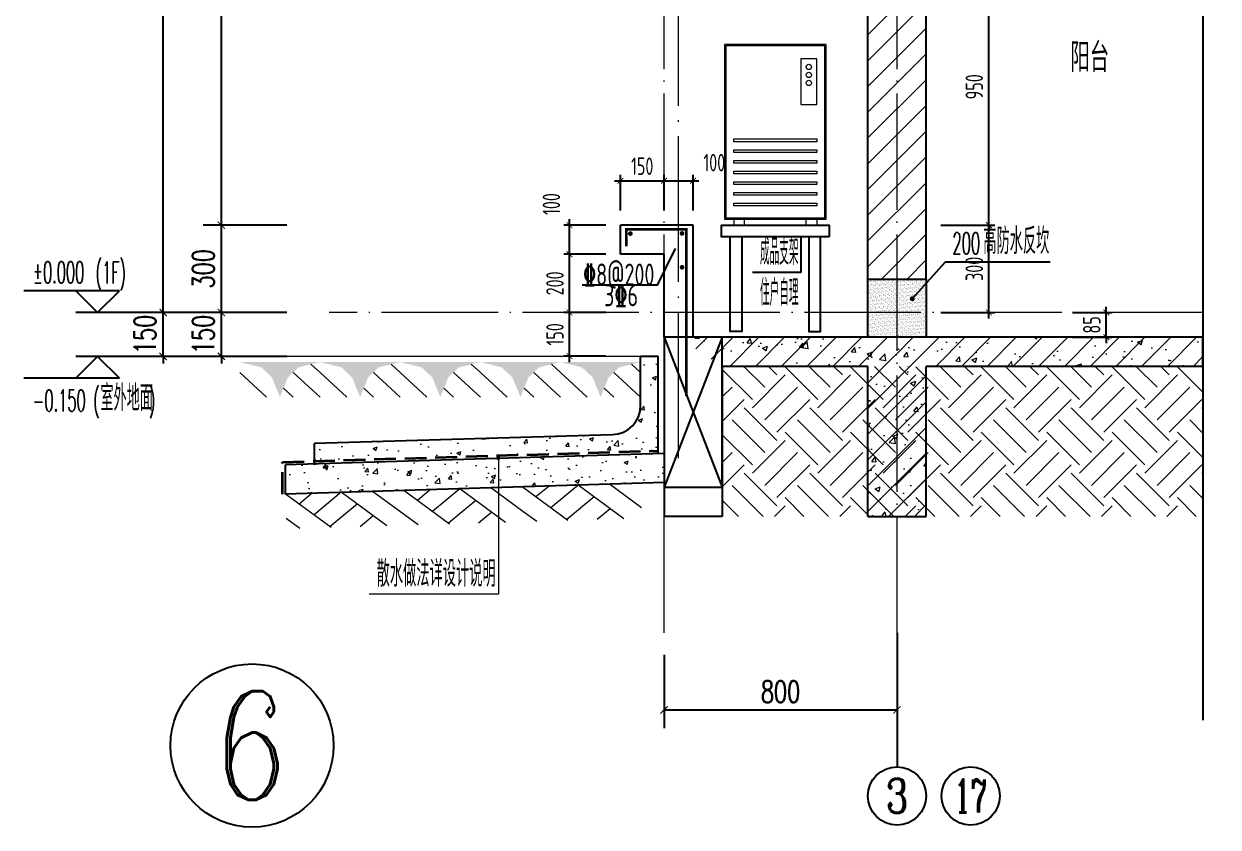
# Model space of a CAD drawing. Extents: x -668857 to 185752, y -270966 to 286822.
# Drawn here: x 67982 to 72083, y 121518 to 124275 of the extents above; entities that cross this region are included whole.
import ezdxf
from ezdxf.enums import TextEntityAlignment as Align

# ---------------------------------------------------------------- set-up
doc = ezdxf.new("R2010")
doc.units = 0
doc.header["$LTSCALE"] = 1000
doc.linetypes.add('DASH', pattern=[0.35, 0.25, -0.1])
doc.linetypes.add('DOTE', pattern=[2.42, 2, -0.2, 0.02, -0.2])
doc.layers.get('0').update_dxf_attribs({"linetype": 'CONTINUOUS'})
doc.layers.get('DEFPOINTS').update_dxf_attribs({"linetype": 'CONTINUOUS'})
for name, color, linetype in [('A-AXIS_TEXT', 7, 'CONTINUOUS'), ('AXIS', 3, 'CONTINUOUS'), ('COLUMN', 4, 'CONTINUOUS'), ('DIM', 2, 'CONTINUOUS'), ('DIM_ELEV', 3, 'CONTINUOUS'), ('DIM_IDEN', 67, 'CONTINUOUS'), ('DIM_SYMB', 3, 'CONTINUOUS'), ('PUB_DIM', 3, 'CONTINUOUS'), ('PUB_TEXT', 2, 'CONTINUOUS'), ('REIN', 6, 'CONTINUOUS'), ('S-大样-砼线', 7, 'CONTINUOUS'), ('S-引出线', 40, 'CONTINUOUS'), ('TEXT', 2, 'CONTINUOUS'), ('WALL', 5, 'CONTINUOUS'), ('空调外机', 8, 'CONTINUOUS'), ('立面-看线', 251, 'CONTINUOUS')]:
    doc.layers.add(name, color=color, linetype=linetype)
for name, color, linetype, lineweight in [('AXIS_TEXT', 7, 'CONTINUOUS', 20), ('DOTE', 19, 'DOTE', 9), ('PUB_HATCH', 8, 'CONTINUOUS', 9), ('填充', 251, 'CONTINUOUS', 5), ('平面-排水沟', 86, 'CONTINUOUS', 15), ('平面-空调室外机', 143, 'CONTINUOUS', 9), ('立面-中轮廓线', 30, 'CONTINUOUS', 35), ('粉刷', 251, 'CONTINUOUS', 9)]:
    doc.layers.add(name, color=color, linetype=linetype, lineweight=lineweight)
doc.styles.add('_TCH_AXIS', font='COMPLEX', dxfattribs={"bigfont": 'GBCBIG'})
doc.styles.add('_TCH_DIM', font='SIMPLEX.shx', dxfattribs={"width": 0.7, "bigfont": 'GBCBIG.shx'})
doc.styles.add('_TCH_DIM_T3', font='SIMPLEX', dxfattribs={"width": 0.705882, "bigfont": 'GBCBIG'})
doc.styles.add('COMPLEX', font='COMPLEX')
doc.styles.add('DIM_FONT_T3', font='SIMPLEX', dxfattribs={"width": 0.705882, "bigfont": 'GBCBIG'})
doc.styles.add('TSSD_DIMENSION', font='Tssdeng.shx', dxfattribs={"width": 0.7, "bigfont": 'tssdchn.shx'})
doc.styles.add('TSSD_REIN', font='tssdeng.shx', dxfattribs={"width": 0.7, "height": 300, "bigfont": 'tssdchn.shx'})
doc.dimstyles.new('_TCH_ARCH&&25', dxfattribs={"dimtxt": 74.375, "dimasz": 25, "dimexe": 62.5, "dimexo": 75, "dimgap": 25, "dimtad": 1, "dimdec": 0, "dimzin": 0, "dimdsep": 46, "dimtxsty": '_TCH_DIM_T3', "dimblk": 'ARCHTICK', "dimcen": 0.09, "dimclrt": 7, "dimazin": 0, "dimtfac": 1, "dimtdec": 0, "dimtix": 1, "dimtmove": 2, "dimatfit": 3, "dimldrblk": 'ARCHTICK', "dimfxl": 1, "dimtolj": 1, "dimtzin": 0, "dimarcsym": 0})
doc.dimstyles.new('TSSD_20_20', dxfattribs={"dimtxt": 60, "dimasz": 20, "dimexe": 20, "dimexo": 50, "dimgap": 20, "dimtad": 1, "dimdec": 0, "dimzin": 0, "dimdsep": 46, "dimtxsty": 'TSSD_DIMENSION', "dimblk": 'ARCHTICK', "dimblk1": 'ARCHTICK', "dimblk2": 'ARCHTICK', "dimcen": 0, "dimdle": 20, "dimclrt": 7, "dimadec": 0, "dimazin": 0, "dimtfac": 1, "dimtdec": 0, "dimtix": 1, "dimtmove": 2, "dimatfit": 3, "dimfxl": 1, "dimtolj": 1, "dimtzin": 0, "dimarcsym": 0})
pattern_1 = [(50, (28072.99, 249033.25), (143.452037, -12.550427), [15, -165]), (355, (28072.99, 249033.25), (-27.750267, 150.438427), [12, -132]), (100.4514, (28084.94, 249032.2), (115.701876, 137.88791), [12.74804, -140.22842]), (46.1842, (28072.99, 249073.25), (213.44821, -33.1038), [22.5, -247.5]), (96.6356, (28090.77, 249070.5), (186.93254, 194.82357), [19.12206, -210.3426]), (351.1842, (28072.99, 249073.25), (186.93239, 194.82372), [18, -198]), (21, (28092.99, 249063.25), (119.38141, -80.52378), [15, -165]), (326, (28092.99, 249063.25), (48.663066, 145.03001), [12, -132]), (71.4514, (28102.93, 249056.54), (168.044526, 64.5061), [12.74804, -140.22842]), (37.5, (28072.986, 249033.25), (2.431971, 66.578771), [0, -130.4, 0, -134, 0, -132.5]), (7.5, (28072.986, 249033.25), (52.613907, 78.882342), [0, -76.4, 0, -127.4, 0, -50.5]), (327.5, (28028.386, 249033.25), (106.764487, -4.510974), [0, -50, 0, -156, 0, -207]), (317.5, (28008.39, 249033.25), (116.637234, 20.020996), [0, -65, 0, -103.6, 0, -147])]
pattern_2 = [(45, (-525879.05, 291727.59), (-44.194174, 44.194174), []), (50, (-525879.05, 291727.59), (179.315046, -15.688034), [18.75, -206.25]), (355, (-525879.05, 291727.6), (-34.687833, 188.048033), [15, -165]), (100.4514, (-525864.1, 291726.28), (144.627345, 172.359886), [15.93505, -175.28553]), (46.1842, (-525879.05, 291777.6), (266.81026, -41.37975), [28.125, -309.375]), (96.6356, (-525856.82, 291774.14), (233.66568, 243.52947), [23.90257, -262.92825]), (351.1842, (-525879.05, 291777.6), (233.66549, 243.52965), [22.5, -247.5]), (21, (-525854.05, 291765.09), (149.226763, -100.654723), [18.75, -206.25]), (326, (-525854.05, 291765.1), (60.828833, 181.28751), [15, -165]), (71.4514, (-525841.61, 291756.7), (210.055657, 80.632624), [15.93505, -175.28553]), (37.5, (-525879.05, 291727.59), (3.039964, 83.2234635), [0, -163, 0, -167.5, 0, -165.625]), (7.5, (-525879.05, 291727.59), (65.767384, 98.602928), [0, -95.5, 0, -159.25, 0, -63.125]), (327.5, (-525934.8, 291727.59), (133.455609, -5.638718), [0, -62.5, 0, -195, 0, -258.75]), (317.5, (-525959.8, 291727.59), (145.796542, 25.026246), [0, -81.25, 0, -129.5, 0, -183.75])]

# ---------------------------------------------------------------- blocks, each defined once
blk = doc.blocks.new('$LINEPAT$素土夯实')
at = {"color": 0}
for p, q in [((0, -210), (210, 0)), ((120, -300), (420, 0)), ((420, 0), (607.5, -187.5)), ((495, -300), (795, 0)), ((615, 0), (705, -90)), ((315, -105), (502.5, -292.5)), ((210, -210), (300, -300)), ((705, -300), (795, -210))]:
    blk.add_line(p, q, dxfattribs=at)
blk = doc.blocks.new('$LinePat$自然土壤')
at = {"color": 0}
for p, q in [((0, -90), (71, -19)), ((0, -300), (210.7, -89.3)), ((420, -300), (630, -90)), ((210, -300), (286.4, -223.6))]:
    blk.add_line(p, q, dxfattribs=at)
for points in [[(0, 0), (630, 0), (168, -45), (462, -45)], [(168, -45), (462, -45), (252, -132), (378, -132)], [(252, -132), (378, -132), (315, -300)]]:
    blk.add_solid(points, dxfattribs=at)
blk = doc.blocks.new('sanshui')
at = {"layer": '粉刷'}
h = blk.add_hatch(dxfattribs=at)
h.set_pattern_fill('混凝土', color=256, scale=20)
h.set_pattern_definition(pattern_1)
edge = h.paths.add_edge_path()
edge.add_line((346317.8, 427329.6), (346257.8, 427329.6))
edge.add_line((346257.8, 427329.6), (346257.8, 427160.3))
edge.add_arc((346157.8, 427160.3), 100, 271.7184, 360, ccw=False)
edge.add_line((346160.8, 427060.3), (345137.8, 427029.6))
edge.add_line((345137.8, 427029.6), (345137.8, 426969.6))
edge.add_line((345137.8, 426969.6), (346317.8, 427005))
edge.add_line((346317.8, 427005), (346317.8, 427329.6))
h = blk.add_hatch(dxfattribs=at)
h.set_pattern_fill('混凝土', color=256, scale=20)
h.set_pattern_definition(pattern_1)
h.paths.add_polyline_path([(346337.8, 426895.6), (346337.8, 426995.6), (345037.8, 426956.6), (345037.8, 426856.6)])
at = {"layer": 'COLUMN'}
for p, q in [((346257.8, 427329.6), (346317.8, 427329.6)), ((346257.8, 427160.3), (346257.8, 427329.6)), ((346317.8, 426995), (346317.8, 427329.6)), ((346160.8, 427060.3), (345137.8, 427029.6)), ((345137.8, 426959.6), (345137.8, 427029.6)), ((346338.1, 426995.6), (345037.8, 426956.6)), ((345037.8, 426856.6), (345037.8, 426956.6)), ((346338.1, 426895.6), (345037.8, 426856.6))]:
    blk.add_line(p, q, dxfattribs=at)
blk.add_arc((346157.8, 427160.3), 100, 271.7184, 0, dxfattribs=at)
at = {"layer": '立面-中轮廓线', "linetype": 'DASH', "ltscale": 0.3}
blk.add_lwpolyline([(345027.8, 426856.6), (345027.8, 426966.3), (346317.8, 427005)], dxfattribs=at)
at = {"layer": '粉刷'}
blk.add_line((344881.5, 427329.6), (346257.8, 427329.6), dxfattribs=at)
at = {"layer": '粉刷', "yscale": 0.4, "zscale": 0.4}
for name, p, xscale, rotation in [('$LinePat$自然土壤', (345156.8, 427309.6), -0.4369306507241237, 359.9999999999903), ('$LinePat$自然土壤', (345432, 427309.6), -0.4369306507241237, 359.9999999999903), ('$LinePat$自然土壤', (345707.3, 427309.6), -0.4369306507241237, 359.9999999999903), ('$LinePat$自然土壤', (345982.6, 427309.6), -0.4369306507241237, 359.9999999999903), ('$LinePat$自然土壤', (346257.8, 427309.6), -0.4369306507241237, 359.9999999999903), ('$LINEPAT$素土夯实', (346257.8, 426893.2), -0.5117605352322558, 1.718358001643932), ('$LINEPAT$素土夯实', (345444.5, 426868.8), -0.5117605352322558, 1.718358001643932), ('$LINEPAT$素土夯实', (345851.2, 426881), -0.5117605352322558, 1.718358001643932)]:
    blk.add_blockref(name, p, dxfattribs=dict(at, xscale=xscale, rotation=rotation))
blk = doc.blocks.new('kongtiao')
for p, q in [((-338.7, 49), (-338.7, -550.8)), ((11, 49), (-338.7, 49)), ((-334.1, 44.4), (-334.1, -546.2)), ((6.4, 44.4), (-334.1, 44.4)), ((6.4, -546.2), (6.4, 44.4)), ((11, -550.8), (11, 49)), ((-76.2, -0.5), (-76.2, -156.5)), ((-21.1, -0.5), (-76.2, -0.5)), ((-21.1, -156.5), (-21.1, -0.5)), ((-76.2, -156.5), (-21.1, -156.5)), ((-338.7, -550.8), (11, -550.8)), ((-334.1, -546.2), (6.4, -546.2)), ((-306.6, -550.8), (-306.6, -571.2)), ((-306.6, -571.2), (-269.8, -571.2)), ((-269.8, -571.2), (-269.8, -550.8)), ((-57.9, -571.2), (-57.9, -550.8)), ((-21.1, -571.2), (-57.9, -571.2)), ((-21.1, -550.8), (-21.1, -571.2))]:
    blk.add_line(p, q)
for points in [[(-306.6, -275.4), (-21.1, -275.4), (-21.1, -284.6), (-306.6, -284.6)], [(-306.6, -312.1), (-21.1, -312.1), (-21.1, -321.3), (-306.6, -321.3)], [(-306.6, -348.8), (-21.1, -348.8), (-21.1, -358), (-306.6, -358)], [(-306.6, -385.6), (-21.1, -385.6), (-21.1, -394.7), (-306.6, -394.7)], [(-306.6, -422.3), (-21.1, -422.3), (-21.1, -431.5), (-306.6, -431.5)], [(-306.6, -459), (-21.1, -459), (-21.1, -468.2), (-306.6, -468.2)], [(-306.6, -495.7), (-21.1, -495.7), (-21.1, -504.9), (-306.6, -504.9)]]:
    blk.add_lwpolyline(points, close=True)
for centre in [(-48.7, -28), (-48.7, -55.6), (-48.7, -83.1)]:
    blk.add_circle(centre, 9.18)
blk = doc.blocks.new('_ArchTick')
at = {"color": 0, "linetype": 'ByBlock', "const_width": 0.15}
blk.add_lwpolyline([(-0.5, -0.5), (0.5, 0.5)], dxfattribs=at)
blk = doc.blocks.new('*D1504')
at = {"layer": 'AXIS', "color": 0, "lineweight": -2, "transparency": 16777216}
for p, q in [((70180.1, 122109.6), (70180.1, 121858)), ((70980.1, 122109.6), (70980.1, 121858)), ((70180.1, 121920.5), (70980.1, 121920.5))]:
    blk.add_line(p, q, dxfattribs=at)
at = {"layer": 'DEFPOINTS', "color": 0, "transparency": 16777216}
for p in [(70180.1, 122184.6), (70980.1, 122184.6), (70980.1, 121920.5)]:
    blk.add_point(p, dxfattribs=at)
at = {"layer": 'AXIS', "color": 0, "lineweight": -2, "transparency": 16777216, "xscale": 25, "yscale": 25, "zscale": 25, "rotation": 180}
blk.add_blockref('_ArchTick', (70180.1, 121920.5), dxfattribs=at)
at = {"layer": 'AXIS', "color": 0, "lineweight": -2, "transparency": 16777216, "xscale": 25, "yscale": 25, "zscale": 25}
blk.add_blockref('_ArchTick', (70980.1, 121920.5), dxfattribs=at)
at = {"layer": 'AXIS', "color": 7, "transparency": 16777216, "insert": (70580.1, 121982.7), "char_height": 74.38, "attachment_point": 5, "style": '_TCH_DIM_T3'}
blk.add_mtext('\\A1;800', dxfattribs=at)
blk = doc.blocks.new('*D1505')
at = {"layer": 'DEFPOINTS', "color": 0, "transparency": 16777216}
for p in [(68660, 123284.6), (68960, 123284.6), (68960, 123134.1)]:
    blk.add_point(p, dxfattribs=at)
at = {"layer": 'PUB_DIM', "color": 0, "lineweight": -2, "transparency": 16777216}
for p, q in [((68660, 123284.6), (68660, 123309.6)), ((68885, 123284.6), (68597.5, 123284.6)), ((68660, 123134.1), (68660, 123284.6)), ((68885, 123134.1), (68597.5, 123134.1)), ((68660, 123134.1), (68660, 123109.1))]:
    blk.add_line(p, q, dxfattribs=at)
at = {"layer": 'PUB_DIM', "color": 0, "lineweight": -2, "transparency": 16777216, "xscale": 25, "yscale": 25, "zscale": 25}
for p, rotation in [((68660, 123284.6), 270), ((68660, 123134.1), 90)]:
    blk.add_blockref('_ArchTick', p, dxfattribs=dict(at, rotation=rotation))
at = {"layer": 'PUB_DIM', "color": 7, "transparency": 16777216, "insert": (68597.8, 123209.3), "char_height": 74.38, "attachment_point": 5, "rotation": 90, "style": '_TCH_DIM_T3'}
blk.add_mtext('\\A1;150', dxfattribs=at)
blk = doc.blocks.new('*D1506')
at = {"layer": 'DEFPOINTS', "color": 0, "transparency": 16777216}
for p in [(68660, 123584.5), (68960, 123584.5), (68960, 123284.6)]:
    blk.add_point(p, dxfattribs=at)
at = {"layer": 'PUB_DIM', "color": 0, "lineweight": -2, "transparency": 16777216}
for p, q in [((68885, 123584.5), (68597.5, 123584.5)), ((68660, 123284.6), (68660, 123584.5)), ((68885, 123284.6), (68597.5, 123284.6))]:
    blk.add_line(p, q, dxfattribs=at)
at = {"layer": 'PUB_DIM', "color": 0, "lineweight": -2, "transparency": 16777216, "xscale": 25, "yscale": 25, "zscale": 25}
for p, rotation in [((68660, 123584.5), 90), ((68660, 123284.6), 270)]:
    blk.add_blockref('_ArchTick', p, dxfattribs=dict(at, rotation=rotation))
at = {"layer": 'PUB_DIM', "color": 7, "transparency": 16777216, "insert": (68597.8, 123434.6), "char_height": 74.38, "attachment_point": 5, "rotation": 90, "style": '_TCH_DIM_T3'}
blk.add_mtext('\\A1;300', dxfattribs=at)
blk = doc.blocks.new('*D1507')
at = {"layer": 'DEFPOINTS', "color": 0, "transparency": 16777216}
for p in [(68660, 125584.6), (68960, 125584.6), (68960, 123584.5)]:
    blk.add_point(p, dxfattribs=at)
at = {"layer": 'PUB_DIM', "color": 0, "lineweight": -2, "transparency": 16777216}
for p, q in [((68885, 125584.6), (68597.5, 125584.6)), ((68660, 123584.5), (68660, 125584.6)), ((68885, 123584.5), (68597.5, 123584.5))]:
    blk.add_line(p, q, dxfattribs=at)
at = {"layer": 'PUB_DIM', "color": 0, "lineweight": -2, "transparency": 16777216, "xscale": 25, "yscale": 25, "zscale": 25}
for p, rotation in [((68660, 125584.6), 90), ((68660, 123584.5), 270)]:
    blk.add_blockref('_ArchTick', p, dxfattribs=dict(at, rotation=rotation))
at = {"layer": 'PUB_DIM', "color": 7, "transparency": 16777216, "insert": (68597.8, 124584.6), "char_height": 74.38, "attachment_point": 5, "rotation": 90, "style": '_TCH_DIM_T3'}
blk.add_mtext('\\A1;2000', dxfattribs=at)
blk = doc.blocks.new('*D1508')
at = {"layer": 'DEFPOINTS', "color": 0, "transparency": 16777216}
for p in [(68460, 123284.6), (68960, 123284.6), (68960, 123134.1)]:
    blk.add_point(p, dxfattribs=at)
at = {"layer": 'PUB_DIM', "color": 0, "lineweight": -2, "transparency": 16777216}
for p, q in [((68460, 123284.6), (68460, 123309.6)), ((68885, 123284.6), (68397.5, 123284.6)), ((68460, 123134.1), (68460, 123284.6)), ((68885, 123134.1), (68397.5, 123134.1)), ((68460, 123134.1), (68460, 123109.1))]:
    blk.add_line(p, q, dxfattribs=at)
at = {"layer": 'PUB_DIM', "color": 0, "lineweight": -2, "transparency": 16777216, "xscale": 25, "yscale": 25, "zscale": 25}
for p, rotation in [((68460, 123284.6), 270), ((68460, 123134.1), 90)]:
    blk.add_blockref('_ArchTick', p, dxfattribs=dict(at, rotation=rotation))
at = {"layer": 'PUB_DIM', "color": 7, "transparency": 16777216, "insert": (68397.8, 123209.3), "char_height": 74.38, "attachment_point": 5, "rotation": 90, "style": '_TCH_DIM_T3'}
blk.add_mtext('\\A1;150', dxfattribs=at)
blk = doc.blocks.new('*D1509')
at = {"layer": 'DEFPOINTS', "color": 0, "transparency": 16777216}
for p in [(68460, 126184.6), (68960, 126184.6), (68960, 123284.6)]:
    blk.add_point(p, dxfattribs=at)
at = {"layer": 'PUB_DIM', "color": 0, "lineweight": -2, "transparency": 16777216}
for p, q in [((68885, 126184.6), (68397.5, 126184.6)), ((68460, 123284.6), (68460, 126184.6)), ((68885, 123284.6), (68397.5, 123284.6))]:
    blk.add_line(p, q, dxfattribs=at)
at = {"layer": 'PUB_DIM', "color": 0, "lineweight": -2, "transparency": 16777216, "xscale": 25, "yscale": 25, "zscale": 25}
for p, rotation in [((68460, 126184.6), 90), ((68460, 123284.6), 270)]:
    blk.add_blockref('_ArchTick', p, dxfattribs=dict(at, rotation=rotation))
at = {"layer": 'PUB_DIM', "color": 7, "transparency": 16777216, "insert": (68397.8, 124734.6), "char_height": 74.38, "attachment_point": 5, "rotation": 90, "style": '_TCH_DIM_T3'}
blk.add_mtext('\\A1;2900', dxfattribs=at)
blk = doc.blocks.new('_AXISO')
blk.add_circle((0, 0), 0.5)
at = {"layer": 'A-AXIS_TEXT', "style": 'COMPLEX', "width": 1.041667}
blk.add_attdef('A', text='', height=0.56, dxfattribs=at).set_placement((-0.25, -0.28), (0.25, -0.28), align=Align.FIT)
blk = doc.blocks.new('A$C5D8418BC')
at = {"layer": 'REIN'}
blk.add_lwpolyline([(150.9, 827.1, 9, 9, 0), (150.9, 885.3, 9, 9, 0), (357.8, 885.3, 9, 9, 0), (357.8, 313.8, 9, 9, 0)], format="xyseb", dxfattribs=at)
at = {"layer": 'REIN', "const_width": 8}
for points in [[(161.2, 870.9, 1), (169.2, 870.9, 1)], [(338.6, 871.5, 1), (346.6, 871.5, 1)], [(338.6, 755.3, 1), (346.6, 755.3, 1)]]:
    blk.add_lwpolyline(points, format="xyb", close=True, dxfattribs=at)
at = {"layer": 'S-大样-砼线'}
for p, q in [((280.8, 515), (480.8, 0)), ((480.9, 515), (280.9, 0))]:
    blk.add_line(p, q, dxfattribs=at)
blk.add_lwpolyline([(480.8, 515), (280.8, 515), (280.8, 0), (480.8, 0)], close=True, dxfattribs=at)
at = {"layer": 'S-引出线'}
blk.add_lwpolyline([(318.6, 820.3), (257, 693.9), (0, 693.9)], dxfattribs=at)
at = {"layer": 'TEXT', "style": 'TSSD_REIN', "width": 0.7}
for s, p in [('%%1328@200', (2.7, 693.2)), ('3%%1326', (75, 621.6))]:
    blk.add_text(s, height=75, rotation=0, dxfattribs=at).set_placement(p)
blk = doc.blocks.new('20210902.15310781')
at = {"layer": 'DOTE', "color": 1, "linetype": 'DOTE', "ltscale": 0.2}
for p, q in [((86029, -133245.9), (86029, -113645.9)), ((86829, -133245.9), (86829, -113645.9)), ((87879, -132145.9), (84878.9, -132145.9))]:
    blk.add_line(p, q, dxfattribs=at)
at = {"layer": 'DOTE', "ltscale": 0.25}
blk.add_line((86079, -132645.9), (86079, -116832.2), dxfattribs=at)
blk = doc.blocks.new('*D2566')
at = {"layer": 'DEFPOINTS', "color": 0, "transparency": 16777216}
for p in [(71532.8, 123284.6), (71698.8, 123284.6), (71532.8, 123199.6)]:
    blk.add_point(p, dxfattribs=at)
at = {"layer": 'DIM', "color": 0, "lineweight": -2, "transparency": 16777216}
for p, q in [((71582.8, 123284.6), (71718.8, 123284.6)), ((71698.8, 123284.6), (71698.8, 123304.6)), ((71698.8, 123199.6), (71698.8, 123284.6)), ((71582.8, 123199.6), (71718.8, 123199.6)), ((71698.8, 123199.6), (71698.8, 123179.6))]:
    blk.add_line(p, q, dxfattribs=at)
at = {"layer": 'DIM', "color": 0, "lineweight": -2, "transparency": 16777216, "xscale": 20, "yscale": 20, "zscale": 20}
for p, rotation in [((71698.8, 123284.6), 270), ((71698.8, 123199.6), 90)]:
    blk.add_blockref('_ArchTick', p, dxfattribs=dict(at, rotation=rotation))
at = {"layer": 'DIM', "color": 7, "transparency": 16777216, "insert": (71648.8, 123242.1), "char_height": 60, "attachment_point": 5, "rotation": 90, "style": 'TSSD_DIMENSION'}
blk.add_mtext('\\A1;85', dxfattribs=at)
blk = doc.blocks.new('*D2572')
at = {"layer": 'DEFPOINTS', "color": 0, "transparency": 16777216}
for p in [(71080.1, 124534.6), (71295.4, 124534.6), (71080.1, 123584.6)]:
    blk.add_point(p, dxfattribs=at)
at = {"layer": 'DIM', "color": 0, "lineweight": -2, "transparency": 16777216}
for p, q in [((71295.4, 123564.6), (71295.4, 124554.6)), ((71130.1, 124534.6), (71315.4, 124534.6)), ((71130.1, 123584.6), (71315.4, 123584.6))]:
    blk.add_line(p, q, dxfattribs=at)
at = {"layer": 'DIM', "color": 0, "lineweight": -2, "transparency": 16777216, "xscale": 20, "yscale": 20, "zscale": 20}
for p, rotation in [((71295.4, 124534.6), 90), ((71295.4, 123584.6), 270)]:
    blk.add_blockref('_ArchTick', p, dxfattribs=dict(at, rotation=rotation))
at = {"layer": 'DIM', "color": 7, "transparency": 16777216, "insert": (71245.4, 124059.6), "char_height": 60, "attachment_point": 5, "rotation": 90, "style": 'TSSD_DIMENSION'}
blk.add_mtext('\\A1;950', dxfattribs=at)
blk = doc.blocks.new('*D2573')
at = {"layer": 'DEFPOINTS', "color": 0, "transparency": 16777216}
for p in [(71080.1, 123584.6), (71295.4, 123584.6), (71080.1, 123284.6)]:
    blk.add_point(p, dxfattribs=at)
at = {"layer": 'DIM', "color": 0, "lineweight": -2, "transparency": 16777216}
for p, q in [((71295.4, 123264.6), (71295.4, 123604.6)), ((71130.1, 123584.6), (71315.4, 123584.6)), ((71130.1, 123284.6), (71315.4, 123284.6))]:
    blk.add_line(p, q, dxfattribs=at)
at = {"layer": 'DIM', "color": 0, "lineweight": -2, "transparency": 16777216, "xscale": 20, "yscale": 20, "zscale": 20}
for p, rotation in [((71295.4, 123584.6), 90), ((71295.4, 123284.6), 270)]:
    blk.add_blockref('_ArchTick', p, dxfattribs=dict(at, rotation=rotation))
at = {"layer": 'DIM', "color": 7, "transparency": 16777216, "insert": (71245.4, 123434.6), "char_height": 60, "attachment_point": 5, "rotation": 90, "style": 'TSSD_DIMENSION'}
blk.add_mtext('\\A1;300', dxfattribs=at)
blk = doc.blocks.new('*D2574')
at = {"layer": 'DEFPOINTS', "color": 0, "transparency": 16777216}
for p in [(70180.1, 123736.9), (70030.1, 123584.6), (70180.1, 123584.6)]:
    blk.add_point(p, dxfattribs=at)
at = {"layer": 'DIM', "color": 0, "lineweight": -2, "transparency": 16777216}
for p, q in [((70010.1, 123736.9), (70200.1, 123736.9)), ((70030.1, 123634.6), (70030.1, 123756.9)), ((70180.1, 123634.6), (70180.1, 123756.9))]:
    blk.add_line(p, q, dxfattribs=at)
at = {"layer": 'DIM', "color": 0, "lineweight": -2, "transparency": 16777216, "xscale": 20, "yscale": 20, "zscale": 20, "rotation": 180}
blk.add_blockref('_ArchTick', (70030.1, 123736.9), dxfattribs=at)
at = {"layer": 'DIM', "color": 0, "lineweight": -2, "transparency": 16777216, "xscale": 20, "yscale": 20, "zscale": 20}
blk.add_blockref('_ArchTick', (70180.1, 123736.9), dxfattribs=at)
at = {"layer": 'DIM', "color": 7, "transparency": 16777216, "insert": (70105.1, 123786.9), "char_height": 60, "attachment_point": 5, "style": 'TSSD_DIMENSION'}
blk.add_mtext('\\A1;150', dxfattribs=at)
blk = doc.blocks.new('*D2575')
at = {"layer": 'DEFPOINTS', "color": 0, "transparency": 16777216}
for p in [(70280.1, 123736.9), (70180.1, 123584.6), (70280.1, 123584.6)]:
    blk.add_point(p, dxfattribs=at)
at = {"layer": 'DIM', "color": 0, "lineweight": -2, "transparency": 16777216}
for p, q in [((70160.1, 123736.9), (70300.1, 123736.9)), ((70180.1, 123634.6), (70180.1, 123756.9)), ((70280.1, 123634.6), (70280.1, 123756.9))]:
    blk.add_line(p, q, dxfattribs=at)
at = {"layer": 'DIM', "color": 0, "lineweight": -2, "transparency": 16777216, "xscale": 20, "yscale": 20, "zscale": 20, "rotation": 180}
blk.add_blockref('_ArchTick', (70180.1, 123736.9), dxfattribs=at)
at = {"layer": 'DIM', "color": 0, "lineweight": -2, "transparency": 16777216, "xscale": 20, "yscale": 20, "zscale": 20}
blk.add_blockref('_ArchTick', (70280.1, 123736.9), dxfattribs=at)
at = {"layer": 'DIM', "color": 7, "transparency": 16777216, "insert": (70352.6, 123799.1), "char_height": 60, "attachment_point": 5, "style": 'TSSD_DIMENSION'}
blk.add_mtext('\\A1;100', dxfattribs=at)
blk = doc.blocks.new('*D2576')
at = {"layer": 'DEFPOINTS', "color": 0, "transparency": 16777216}
for p in [(69855.5, 123584.5), (70030.1, 123584.5), (70030.1, 123484.5)]:
    blk.add_point(p, dxfattribs=at)
at = {"layer": 'DIM', "color": 0, "lineweight": -2, "transparency": 16777216}
for p, q in [((69855.5, 123464.5), (69855.5, 123604.5)), ((69980.1, 123584.5), (69835.5, 123584.5)), ((69980.1, 123484.5), (69835.5, 123484.5))]:
    blk.add_line(p, q, dxfattribs=at)
at = {"layer": 'DIM', "color": 0, "lineweight": -2, "transparency": 16777216, "xscale": 20, "yscale": 20, "zscale": 20}
for p, rotation in [((69855.5, 123584.5), 90), ((69855.5, 123484.5), 270)]:
    blk.add_blockref('_ArchTick', p, dxfattribs=dict(at, rotation=rotation))
at = {"layer": 'DIM', "color": 7, "transparency": 16777216, "insert": (69793.3, 123657), "char_height": 60, "attachment_point": 5, "rotation": 90, "style": 'TSSD_DIMENSION'}
blk.add_mtext('\\A1;100', dxfattribs=at)
blk = doc.blocks.new('*D2577')
at = {"layer": 'DEFPOINTS', "color": 0, "transparency": 16777216}
for p in [(69855.5, 123484.5), (70030.1, 123484.5), (70030.1, 123284.6)]:
    blk.add_point(p, dxfattribs=at)
at = {"layer": 'DIM', "color": 0, "lineweight": -2, "transparency": 16777216}
for p, q in [((69980.1, 123484.5), (69835.5, 123484.5)), ((69855.5, 123264.6), (69855.5, 123504.5)), ((69980.1, 123284.6), (69835.5, 123284.6))]:
    blk.add_line(p, q, dxfattribs=at)
at = {"layer": 'DIM', "color": 0, "lineweight": -2, "transparency": 16777216, "xscale": 20, "yscale": 20, "zscale": 20}
for p, rotation in [((69855.5, 123484.5), 90), ((69855.5, 123284.6), 270)]:
    blk.add_blockref('_ArchTick', p, dxfattribs=dict(at, rotation=rotation))
at = {"layer": 'DIM', "color": 7, "transparency": 16777216, "insert": (69805.5, 123384.6), "char_height": 60, "attachment_point": 5, "rotation": 90, "style": 'TSSD_DIMENSION'}
blk.add_mtext('\\A1;200', dxfattribs=at)
blk = doc.blocks.new('*D2578')
at = {"layer": 'DEFPOINTS', "color": 0, "transparency": 16777216}
for p in [(69855.5, 123284.6), (70030.1, 123284.6), (70030.1, 123134.6)]:
    blk.add_point(p, dxfattribs=at)
at = {"layer": 'DIM', "color": 0, "lineweight": -2, "transparency": 16777216}
for p, q in [((69980.1, 123284.6), (69835.5, 123284.6)), ((69855.5, 123114.6), (69855.5, 123304.6)), ((69980.1, 123134.6), (69835.5, 123134.6))]:
    blk.add_line(p, q, dxfattribs=at)
at = {"layer": 'DIM', "color": 0, "lineweight": -2, "transparency": 16777216, "xscale": 20, "yscale": 20, "zscale": 20}
for p, rotation in [((69855.5, 123284.6), 90), ((69855.5, 123134.6), 270)]:
    blk.add_blockref('_ArchTick', p, dxfattribs=dict(at, rotation=rotation))
at = {"layer": 'DIM', "color": 7, "transparency": 16777216, "insert": (69805.5, 123209.6), "char_height": 60, "attachment_point": 5, "rotation": 90, "style": 'TSSD_DIMENSION'}
blk.add_mtext('\\A1;150', dxfattribs=at)

msp = doc.modelspace()

# ---------------------------------------------------------------- hatches: boundary and pattern name
at = {"layer": 'PUB_HATCH'}
h = msp.add_hatch(dxfattribs=at)
h.set_pattern_fill('普通砖', color=256, scale=25, style=0)
h.set_pattern_definition([(45, (-525879.05, 291772.47), (-44.1941915, 44.1941915), [])])
h.paths.add_polyline_path([(71080.15, 123399.56), (71080.15, 124534.56), (70880.15, 124534.56), (70880.15, 123399.56)])
h = msp.add_hatch(dxfattribs=at)
h.set_pattern_fill('钢筋混凝土', color=256, scale=25, style=0)
h.set_pattern_definition(pattern_2)
h.paths.add_polyline_path([(70980.15, 123132.89), (70980.15, 123199.56), (70280.15, 123199.56), (70280.15, 123166.23), (70380.15, 123099.56), (70880.15, 123099.56)])
h = msp.add_hatch(dxfattribs=at)
h.set_pattern_fill('钢筋混凝土', color=256, scale=25, style=0)
h.set_pattern_definition(pattern_2)
h.paths.add_polyline_path([(72030.15, 123199.56), (70980.15, 123199.56), (70980.15, 123132.89), (71080.15, 123099.56), (72030.15, 123099.56)])
h = msp.add_hatch(dxfattribs=at)
h.set_pattern_fill('钢筋混凝土', color=256, scale=25, style=0)
h.set_pattern_definition(pattern_2)
h.paths.add_polyline_path([(71080.15, 122584.56), (71080.15, 123099.56), (70980.15, 123132.89), (70880.15, 123099.56), (70880.15, 122584.56)])
at = {"layer": '填充'}
h = msp.add_hatch(dxfattribs=at)
h.set_pattern_fill('EARTH', color=250, scale=50, angle=45, style=0)
h.set_pattern_definition([(45, (-795128.93, 249270.64), (0, 224.506403), [158.75, -158.75]), (45, (-795171.02, 249312.74), (0, 224.506403), [158.75, -158.75]), (45, (-795213.12, 249354.83), (0, 224.506403), [158.75, -158.75]), (135, (-795213.12, 249382.9), (-224.506403, 0), [158.75, -158.75]), (135, (-795171.02, 249424.99), (-224.506403, 0), [158.75, -158.75]), (135, (-795128.93, 249467.09), (-224.506403, 0), [158.75, -158.75])])
h.paths.add_polyline_path([(70380.15, 122584.57), (72030.15, 122584.54), (72030.15, 123099.55), (70380.15, 123099.57)])
at = {"layer": '立面-看线'}
h = msp.add_hatch(dxfattribs=at)
h.set_pattern_fill('碎沙', color=256, scale=4)
h.set_pattern_definition([(37.5, (-730173.093, -262162.392), (-0.32000626, 9.78826475), [0, -7.7216, 0, -8.636, 0, -8.255]), (7.5, (-730173.093, -262162.392), (8.99046566, 14.33650201), [0, -4.1656, 0, -6.9596, 0, -2.667]), (327.5, (-730179.3415, -262162.392), (15.819847405, 0.02874369), [0, -2.54, 0, -9.144, 0, -11.938]), (317.5, (-730179.342, -262162.392), (15.27112905, 4.45858647), [0, -1.27, 0, -5.9944, 0, -6.858])])
h.paths.add_polyline_path([(70880.15, 123199.56), (71080.15, 123199.56), (71080.15, 123399.56), (70880.15, 123399.56)])

# ---------------------------------------------------------------- linework, layer by layer
at = {"layer": 'AXIS'}
msp.add_line((70980.15, 122184.56), (70980.15, 121725.17), dxfattribs=at)
at = {"layer": 'AXIS', "color": 6}
msp.add_circle((68765.54, 121797.98), 280, dxfattribs=at)
at = {"layer": 'AXIS'}
msp.add_circle((71232.95, 121625.17), 100, dxfattribs=at)
at = {"layer": 'DIM'}
for p, q in [((70649.81, 123544.56), (70649.81, 123422.1)), ((70649.81, 123422.1), (70483.28, 123422.1))]:
    msp.add_line(p, q, dxfattribs=at)
at = {"layer": 'DIM_ELEV'}
for p, q in [((68309.95, 123359.56), (67981.95, 123359.56)), ((68234.95, 123284.56), (68159.95, 123359.56)), ((68234.95, 123284.56), (68309.95, 123359.56)), ((68659.95, 123284.56), (68159.95, 123284.56)), ((68234.95, 123134.09), (68159.95, 123059.09)), ((68659.95, 123134.09), (68159.95, 123134.09)), ((68234.95, 123134.09), (68309.95, 123059.09)), ((68309.95, 123059.09), (67981.95, 123059.09))]:
    msp.add_line(p, q, dxfattribs=at)
at = {"layer": 'DIM_IDEN'}
for p, q in [((71032.59, 123331.85), (71146.96, 123459.1)), ((71146.96, 123459.1), (71505.51, 123459.1))]:
    msp.add_line(p, q, dxfattribs=at)
at = {"layer": 'DIM_IDEN', "const_width": 8.33}
msp.add_lwpolyline([(71029.8, 123328.75, 1), (71035.37, 123334.95, 1)], format="xyb", close=True, dxfattribs=at)
at = {"layer": 'DIM_SYMB'}
msp.add_lwpolyline([(72030.15, 141204.56), (72030.15, 131572.68), (72082.65, 131553.58), (71977.65, 131535.06), (72030.15, 131516.43), (72030.15, 121884.56)], dxfattribs=at)
at = {"layer": 'WALL'}
for p, q in [((70880.15, 123399.56), (70880.15, 124534.56)), ((71080.15, 123399.56), (71080.15, 124534.56)), ((70280.15, 123584.57), (70030.15, 123584.57)), ((70030.15, 123484.57), (70030.15, 123584.57)), ((70280.15, 123199.56), (70280.15, 123584.57)), ((70180.15, 123484.57), (70030.15, 123484.57)), ((70180.15, 123199.56), (70180.15, 123484.57)), ((70880.15, 123399.56), (71080.15, 123399.56)), ((70180.15, 123199.56), (70180.15, 122584.56)), ((70980.15, 123199.56), (70280.15, 123199.56)), ((72030.15, 123199.56), (70980.15, 123199.56)), ((72030.15, 123099.56), (72030.15, 123199.56)), ((70380.15, 123099.56), (70380.15, 122584.56)), ((70880.15, 123099.56), (70380.15, 123099.56)), ((70880.15, 122584.56), (70880.15, 123099.56)), ((71080.15, 122584.56), (71080.15, 123099.56)), ((72030.15, 123099.56), (71080.15, 123099.56)), ((70380.15, 122584.56), (70180.15, 122584.56)), ((70880.15, 122584.56), (71080.15, 122584.56))]:
    msp.add_line(p, q, dxfattribs=at)
msp.add_lwpolyline([(70880.15, 123399.56), (71080.15, 123399.56), (71080.15, 123199.56), (70880.15, 123199.56)], close=True, dxfattribs=at)
at = {"layer": '平面-排水沟'}
for p, q in [((69611.13, 122784.97), (69611.13, 122317.13)), ((69611.13, 122317.13), (69167, 122317.13))]:
    msp.add_line(p, q, dxfattribs=at)
at = {"layer": '平面-排水沟', "const_width": 6.67}
msp.add_lwpolyline([(69611.13, 122788.3, 1), (69611.13, 122781.63, 1)], format="xyb", close=True, dxfattribs=at)
at = {"layer": '空调外机', "linetype": 'Continuous'}
msp.add_lwpolyline([(70747.16, 123544.56), (70377.16, 123544.56), (70377.16, 123584.56), (70747.16, 123584.56)], close=True, dxfattribs=at)
for points in [[(70447.16, 123544.56), (70447.16, 123219.56), (70407.16, 123219.56), (70407.16, 123544.56)], [(70677.16, 123544.56), (70677.16, 123219.56), (70717.16, 123219.56), (70717.16, 123544.56)]]:
    msp.add_lwpolyline(points, dxfattribs=at)

# ---------------------------------------------------------------- block references
msp.add_blockref('sanshui', (-276157.98, -304195.07))
at = {"layer": 'AXIS'}
ref = msp.add_blockref('_AXISO', (70980.15, 121625.17), dxfattribs=dict(at, xscale=200, yscale=200, zscale=200))
ref.add_attrib('A', '3', dxfattribs={"layer": 'AXIS_TEXT', "height": 116.49, "style": '_TCH_AXIS'}).set_placement((70941.32, 121566.92), (71018.98, 121566.92), align=Align.FIT)
at = {"layer": 'DOTE'}
msp.add_blockref('20210902.15310781', (-15848.9, 255430.45), dxfattribs=at)
at = {"layer": 'TEXT'}
msp.add_blockref('A$C5D8418BC', (69899.3, 122684.54), dxfattribs=at)
at = {"layer": '平面-空调室外机'}
msp.add_blockref('kongtiao', (70726, 124155.72), dxfattribs=at)

# ---------------------------------------------------------------- texts
at = {"layer": 'AXIS_TEXT', "color": 6, "style": '_TCH_AXIS'}
msp.add_text('6', height=372.76, dxfattribs=at).set_placement((68641.28, 121611.6), (68889.79, 121611.6), align=Align.FIT)
at = {"layer": 'AXIS_TEXT', "style": '_TCH_AXIS', "width": 0.724138}
msp.add_text('17', height=113.137, dxfattribs=at).set_placement((71176.38, 121568.6), (71289.52, 121568.6), align=Align.FIT)
at = {"layer": 'PUB_TEXT'}
for s, height, style, width, p in [('阳台', 100, 'TSSD_REIN', 0.7, (71575.48, 124110.18)), ('200', 74.375, 'DIM_FONT_T3', 0.49827, (71170.34, 123485.35)), ('高防水反坎', 89.362, 'DIM_FONT_T3', 0.705882, (71276.23, 123485.35)), ('成品支架', 89.362, '_TCH_DIM_T3', 0.494118, (70509.53, 123448.35)), ('(1F)', 74.375, '_TCH_DIM', 0.494118, (68228.33, 123384.59)), ('%%P0.000', 74.375, '_TCH_DIM', 0.494118, (68012.95, 123385.81)), ('住户自理', 89.362, '_TCH_DIM_T3', 0.494118, (70509.53, 123308.35)), ('(', 74.38, '_TCH_DIM', 0.494118, (68220.28, 122946.56)), ('室外地面', 89.362, '_TCH_DIM', 0.7, (68244.78, 122946.56)), (')', 74.38, '_TCH_DIM', 0.494118, (68411.59, 122946.56)), ('-0.150', 74.375, '_TCH_DIM', 0.494118, (68011.55, 122945.34)), ('散水做法详设计说明', 89.362, 'DIM_FONT_T3', 0.705882, (69193.25, 122343.38))]:
    msp.add_text(s, height=height, dxfattribs=dict(at, style=style, width=width)).set_placement(p)

# ---------------------------------------------------------------- dimensions: what is measured, and where the dimension line sits
at = {"layer": 'AXIS'}
dim = msp.add_aligned_dim(p1=(70180.15, 122184.56), p2=(70980.15, 122184.56), distance=-264.03, dimstyle='_TCH_ARCH&&25', dxfattribs=at)
dim.commit()
dim.dimension.update_dxf_attribs({"geometry": '*D1504', "text_midpoint": (70580.15, 121982.71)})
at = {"layer": 'DIM'}
for p1, p2, distance, picture, middle in [((71080.15, 123584.56), (71080.15, 124534.56), -215.2, '*D2572', (71245.35, 124059.56)), ((70030.15, 123584.57), (70180.15, 123584.57), 152.32, '*D2574', (70105.15, 123786.9)), ((71080.15, 123284.56), (71080.15, 123584.56), -215.2, '*D2573', (71245.35, 123434.56)), ((70030.15, 123284.56), (70030.15, 123484.55), 174.61, '*D2577', (69805.54, 123384.55)), ((70030.15, 123134.56), (70030.15, 123284.56), 174.61, '*D2578', (69805.54, 123209.56)), ((71532.82, 123199.56), (71532.82, 123284.56), -165.96, '*D2566', (71648.78, 123242.06))]:
    dim = msp.add_aligned_dim(p1=p1, p2=p2, distance=distance, dimstyle='TSSD_20_20', dxfattribs=at)
    dim.commit()
    dim.dimension.update_dxf_attribs({"geometry": picture, "text_midpoint": middle})
for base, p1, p2, angle, picture, middle in [((70280.15, 123736.9), (70180.15, 123584.57), (70280.15, 123584.57), 360, '*D2575', (70352.56, 123799.08)), ((69855.54, 123584.55), (70030.15, 123484.55), (70030.15, 123584.55), 90, '*D2576', (69793.35, 123656.96))]:
    dim = msp.add_linear_dim(base=base, p1=p1, p2=p2, angle=angle, dimstyle='TSSD_20_20', dxfattribs=at)
    dim.commit()
    dim.dimension.update_dxf_attribs({"geometry": picture, "text_midpoint": middle, "dimtype": 161})
at = {"layer": 'PUB_DIM'}
for p1, p2, distance, picture, middle in [((68959.95, 123284.56), (68959.95, 126184.56), 500, '*D1509', (68397.76, 124734.56)), ((68959.95, 123584.55), (68959.95, 125584.56), 300, '*D1507', (68597.76, 124584.55)), ((68959.95, 123284.56), (68959.95, 123584.55), 300, '*D1506', (68597.76, 123434.55)), ((68959.95, 123134.09), (68959.95, 123284.56), 500, '*D1508', (68397.76, 123209.33)), ((68959.95, 123134.09), (68959.95, 123284.56), 300, '*D1505', (68597.76, 123209.33))]:
    dim = msp.add_aligned_dim(p1=p1, p2=p2, distance=distance, dimstyle='_TCH_ARCH&&25', dxfattribs=at)
    dim.commit()
    dim.dimension.update_dxf_attribs({"geometry": picture, "text_midpoint": middle})

doc.saveas('drawing.dxf')
